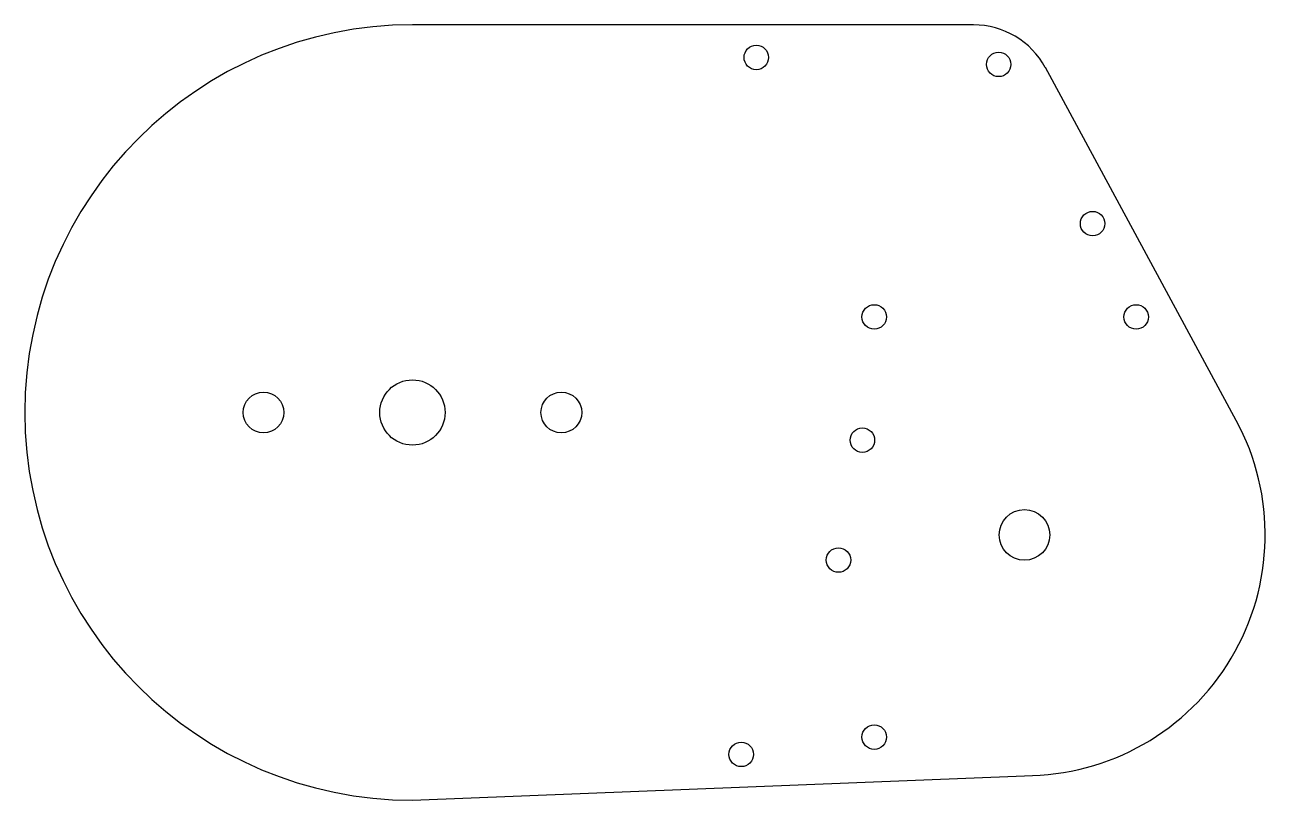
# Model space of a CAD drawing. Extents: x -48 to 104, y -48 to 48.
import ezdxf

# ---------------------------------------------------------------- set-up
doc = ezdxf.new("R2010")
doc.units = 0
doc.layers.get('0').update_dxf_attribs({"linetype": 'CONTINUOUS'})

msp = doc.modelspace()

# ---------------------------------------------------------------- linework, layer by layer
at = {"color": 7, "linetype": 'CONTINUOUS'}
for p, q in [((68.76, 47.5), (0, 47.5)), ((100.95, -0.96), (77.56, 42.26)), ((0, -47.5), (75, -44.5))]:
    msp.add_line(p, q, dxfattribs=at)
for centre, radius in [((42.14, 43.5), 1.5), ((71.84, 42.65), 1.5), ((83.35, 23.14), 1.5), ((56.59, 11.71), 1.5), ((88.69, 11.71), 1.5), ((0, 0), 4), ((-18.25, 0), 2.5), ((18.25, 0), 2.5), ((55.14, -3.39), 1.5), ((75, -15), 3.1), ((52.21, -18.08), 1.5), ((56.59, -39.77), 1.5), ((40.29, -41.89), 1.5)]:
    msp.add_circle(centre, radius, dxfattribs=at)
for centre, radius, start, end in [((0, 0), 47.5, 90, 270), ((68.76, 37.5), 10, 28.4177, 90), ((75, -15), 29.5, 270, 28.4177)]:
    msp.add_arc(centre, radius, start, end, dxfattribs=at)

doc.saveas('drawing.dxf')
